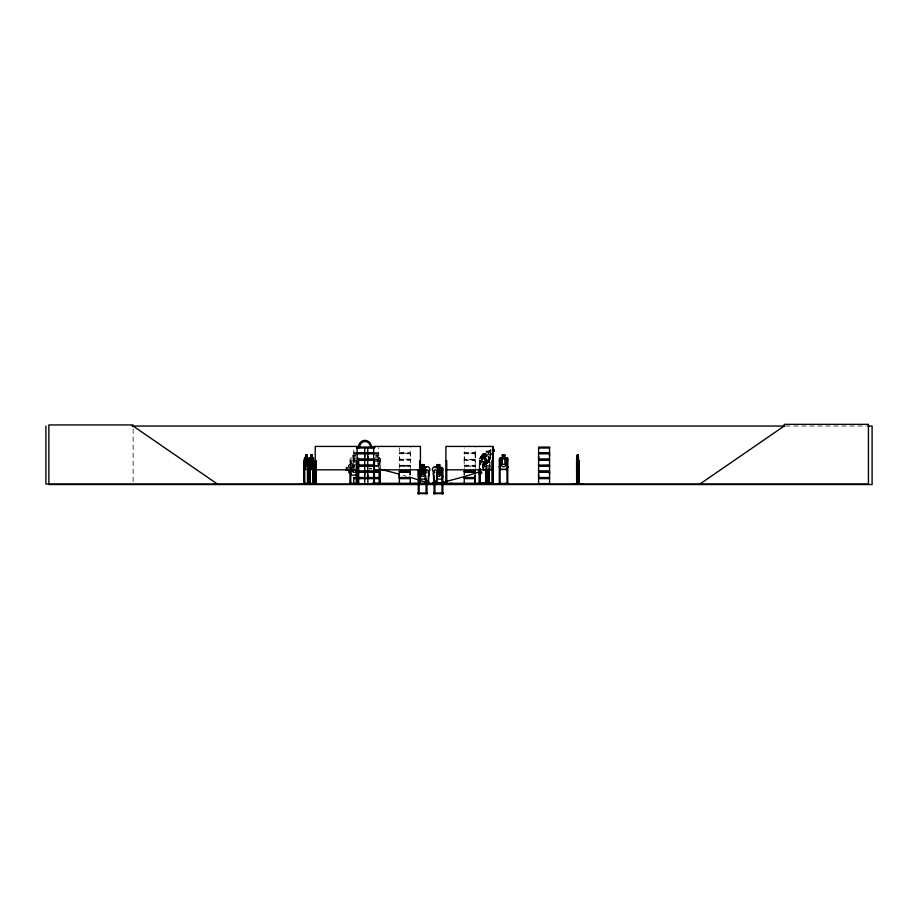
<?xml version="1.0" encoding="UTF-8"?>
<svg xmlns="http://www.w3.org/2000/svg" width="918" height="918" viewBox="0 0 918 918"><rect width="100%" height="100%" fill="white"/><g stroke="black" fill="none" stroke-linecap="round" stroke-linejoin="round"><path stroke-width="0.69" stroke-dasharray="4.59 3.44" d="M353.82 456.453C354.818 464.118 351.25 451.484 355.358 453.389M378.698 456.453L378.824 453.136L374.67 453.056M399.341 456.453L399.341 459.172L399.33 453.767L410.277 453.767L410.38 459.826L399.25 459.849L399.341 468.65M410.266 456.453L410.392 453.136L399.25 453.056L399.341 447.823M464.267 456.453L464.267 459.172L464.187 453.423L475.283 453.389L475.191 449.04M475.26 453.423L475.191 471.083M355.358 453.056L353.694 453.102L353.82 447.823M410.266 471.083L410.369 459.849M475.272 453.056L464.141 453.102L464.267 447.823M464.267 452.712L475.203 452.677L475.203 447.502M475.272 459.516L464.141 459.562L475.203 459.138L475.191 453.733M482.719 467.87L483.648 467.836M482.811 467.732L483.924 468.203M353.809 452.746L355.415 452.677M354.543 459.138L353.682 459.654L353.82 468.65M399.238 453.079L399.33 453.699M410.277 459.138L399.33 459.138L399.238 459.826M464.141 459.562L464.267 468.65M410.289 465.896L399.215 465.782L410.289 465.69M399.307 465.633L410.289 465.415M475.26 465.885L464.244 465.896M485.886 455.867L487.642 455.821L488.732 456.762C489.753 462.764 492.714 469.109 483.35 466.183M484.165 454.18L490.51 453.928L491.337 454.972M374.67 459.516L378.813 459.562L378.698 471.083M484.153 454.008L483.396 454.995L483.591 469.385M475.203 460.056L464.187 459.872M491.027 450.084A8.17 2.628 86.7 0 0 490.797 450.772L489.673 451.622L489.856 450.83A8.17 2.628 86.7 0 1 490.946 448.776M353.705 459.597L354.474 459.516M379.409 469.477L380.213 466.619L380.201 458.885L379.329 457.864L377.849 457.864L377.906 454.995L375.565 454.995M483.453 462.775L484.693 459.792L482.466 456.843L485.106 459.207C485.289 455.294 488.881 456.739 485.794 459.803L488.135 462.856L485.358 460.354C485.358 463.911 481.732 461.995 484.314 465.575L490.602 465.541M485.461 469.385L486.322 466.619M354.233 461.743L354.187 461.364M378.801 459.826L374.67 459.849M410.38 453.366L399.261 453.389M378.755 453.481L374.67 453.389M487.274 463.659L488.227 461.593L487.343 456.774L485.84 455.913L485.438 453.251L482.753 453.262L483.201 455.89L481.411 455.856L480.688 456.831L481.973 463.751L483.27 466.31L489.592 466.241M403.954 466.218L405.653 466.218M468.88 466.218L470.578 466.218M479.265 467.526L479.253 458.897L480.045 457.864M480.688 456.831L482.053 463.739M481.376 455.902L487.642 455.821M489.994 463.177L488.858 456.59L488.124 456.59L489.994 467.055M483.258 469.683L480.906 456.636L481.64 456.636L483.74 468.387M481.64 456.636L480.803 456.774M489.26 454.835L491.428 453.331L489.26 454.835L489.191 450.589L490.132 450.531L490.614 451.564M350.068 464.508L350.986 463.475L353.04 463.567L351.605 464.531L351.605 469.901M348.737 467.136L348.737 465.174L349.712 464.256L356.723 464.256M483.901 455.087L481.663 455.087L481.721 457.967L480.493 458.92L480.493 464.301L481.663 466.596L483.843 466.596L485.014 464.301L485.014 458.92L483.843 457.967L483.981 454.995M483.338 455.936L482.157 456.797L483.052 461.616L484.773 463.682L487.515 463.762M486.104 453.951L484.819 455.018L484.853 460.388L486.196 462.683L488.697 462.672L490.028 460.354L490.005 454.984L488.651 454.031L488.766 451.059L486.047 451.071L486.196 454.043M354.555 466.757L352.661 467.973C349.712 464.37 348.071 467.469 352.064 468.536M490.476 453.389L490.005 452.344L490.946 452.299A7 2.249 86.7 0 1 491.107 451.622M483.384 467.308L484.153 467.308M485.335 453.377L482.834 453.389L483.304 455.971M483.396 455.007L484.245 455.007L484.314 468.077L484.13 455.007M490.625 454.961L490.763 460.193L490.625 454.961L491.474 454.961L490.476 453.928M488.032 456.728L488.766 456.728M490.602 467.859L484.394 467.893M487.722 468.18L490.246 468.169M785.59 426.044L866.431 426.044M374.647 452.677L378.709 452.677L378.709 447.502M399.33 452.677L410.277 452.677L410.277 447.502M353.809 453.767L355.415 453.767M374.647 453.767L378.709 453.767L378.813 459.562M464.256 453.767L475.203 453.767M488.743 453.94L488.732 451.059M355.828 454.995L352.948 454.995L352.948 457.864L350.986 457.864L350.068 458.897L350.068 469.649M484.245 455.007L481.583 454.995L481.663 457.967M355.725 455.087L353.04 455.087L353.04 457.967L351.605 458.92L351.605 464.301L353.04 466.596M375.634 455.087L377.837 455.087L377.78 457.967L378.973 458.92L378.973 464.301L377.837 466.596L375.691 466.596M479.988 457.864L481.64 457.864M483.924 457.864L485.496 457.864M355.725 457.967L351.032 457.967L350.16 458.931L350.16 468.375M379.363 457.967L375.691 457.967L375.623 454.995M480.034 457.967L485.461 457.967L486.184 458.92L486.414 467.526M355.725 458.92L353.04 458.92L353.04 464.301M379.306 457.967L380.201 458.885M374.647 459.138L378.709 459.138M399.261 459.516L410.38 459.562M353.74 459.872L354.474 459.849M353.809 460.216L354.543 460.216M375.967 460.216L380.201 460.262M399.33 460.216L410.277 460.216M464.256 460.216L475.203 460.216L475.203 468.49M355.828 460.595L352.948 460.595L352.948 463.475M350.01 460.641L350.802 460.641L350.802 467.526M353.04 460.687L355.725 460.687M380.052 460.641L379.237 460.641L379.237 467.526M479.265 460.641L480.08 460.641L480.08 467.526M486.414 460.641L485.599 460.641L485.599 467.526M355.243 461.169L353.522 461.169L353.522 462.133L355.243 462.133M374.452 461.616L380.213 461.616M348.737 465.174L348.863 469.924M354.991 465.151L352.248 465.151L352.374 464.359M353.82 465.265L354.566 465.265M375.955 465.265L378.698 465.265M399.341 465.265L410.266 465.265M464.267 465.265L475.191 465.265M353.797 465.415L354.532 465.403M375.978 465.415L378.824 465.782L375.978 465.896M464.244 465.403L475.306 465.724M353.797 465.633L354.555 465.633M375.955 465.633L378.721 465.69M464.244 465.69L475.203 465.69M354.612 465.793L349.735 465.793L348.863 467.239L346.12 467.136L346.12 470.016M353.82 466.218L354.566 466.218M375.955 466.218L378.698 466.218M399.341 466.218L410.266 466.218M464.267 466.218L475.191 466.218M479.311 466.619L480.022 469.477M349.735 467.239L354.612 467.239M368.99 468.432L371.641 468.432M368.99 468.926L371.641 468.926M485.438 457.864L486.322 458.885L486.242 467.526M353.786 467.813C349.976 464.508 353.373 462.787 354.348 467.159M489.191 450.589L489.673 451.622M483.556 462.695L484.371 465.472M488.858 456.59L490.086 463.039M488.124 456.59L490.097 466.918M480.906 456.636L483.361 469.546M488.651 456.808L489.914 463.693M490.132 450.531L490.201 454.777M485.771 460.641L485.771 467.526M479.907 460.641L479.907 467.526M479.437 460.641L479.437 467.526M380.121 458.92L380.052 467.526M379.868 460.641L379.868 467.526M379.421 460.641L379.421 467.526M377.837 464.301L377.837 458.92L375.691 458.92L375.691 460.262M353.04 464.531L353.04 469.901M347.555 469.442L347.555 467.71L346.683 467.71L346.683 469.442M133.133 428.867L133.133 482.627M403.025 475.26A417.759 299.302 7.9 0 1 406.307 476.212M490.005 452.344A7 2.249 86.7 0 1 491.096 449.912M488.192 451.633L486.586 451.645L486.597 452.608L488.204 452.597L488.192 451.633M484.991 453.767L483.384 453.779L483.545 454.639L485.152 454.628L484.991 453.767M488.663 454.995L486.161 455.007L486.184 460.377L488.686 460.366L488.663 454.995M486.001 456.774L483.499 456.797L484.383 461.616L486.884 461.593L486.001 456.774M355.243 455.569L353.522 455.569L353.522 456.521L355.243 456.521L355.243 455.569M377.447 455.569L376.082 455.569L376.082 456.521L377.447 456.521L377.447 455.569M483.453 455.569L482.053 455.569L482.053 456.521L483.453 456.521L483.453 455.569M483.843 458.92L481.663 458.92L481.663 464.301L483.843 464.301L483.843 458.92M350.733 468.455L350.16 466.596L350.665 468.524"/><path stroke-width="1.38" d="M364.733 474.847L364.733 472.162L364.733 477.544M364.733 456.453L364.733 453.767M367.774 474.847L367.774 477.544L367.762 472.162M367.774 456.453L367.774 459.138L367.762 453.767M410.277 477.532L399.33 477.532L399.341 474.847M410.266 472.162L410.266 474.847L410.277 472.162L399.33 472.162L399.33 477.532M538.602 477.532L538.602 472.162L549.549 472.162L549.538 477.544L538.602 477.532L538.614 474.847M538.602 459.138L538.602 453.767L549.549 453.767L549.538 459.138L538.602 459.138L538.614 456.453M549.538 474.847L549.538 472.162M549.538 456.453L549.538 453.767M497.453 484.015L483.947 483.981M578.489 469.477L578.719 466.596L578.581 469.477L576.814 469.477M572.43 484.015L583.343 484.015M399.25 483.97L410.289 483.797L410.266 478.622L399.33 478.622L399.433 484.038M307.679 469.385L307.702 457.864M307.714 469.477L308.196 466.596M313.027 469.477L313.474 466.619M313.554 466.619L313.118 469.477L310.02 469.477M313.359 483.591L313.554 458.885L312.189 457.864M299.956 484.015L317.284 483.958M492.564 450.268A7 2.249 86.7 0 1 492.84 450.681L494.068 451.163L493.93 449.625A8.17 2.628 86.7 0 0 492.553 448.466M576.619 458.931L576.917 457.864M479.85 472.219C480.975 469.729 483.27 474.25 480.481 473.367M442.866 476.247L441.971 479.104L436.566 479.104M476.649 483.958L481.778 483.958M481.789 483.591L464.267 483.66M357.71 469.477L358.697 466.619M357.641 474.985L358.605 472.208M358.709 472.219L357.71 475.088L350.951 475.088L350.16 469.649M304.397 484.038L304.294 458.897L304.707 457.864L305.671 457.864M304.787 457.864L304.696 469.477L307.794 469.477M310.135 457.864L309.745 458.931L310.032 457.864L311.053 457.864M498.336 483.958L500.023 483.958M433.571 493.643L443.279 493.609M434.053 493.218L434.18 479.907M351.95 470.945L352.833 471.221L353.889 469.339M349.758 469.993L349.942 470.934M424.483 469.832L423.301 471.829C427.329 475.949 423.783 476.821 422.693 472.46C421.477 477.016 418.264 475.363 422.119 471.852C418.218 467.916 421.649 467.044 422.739 471.186L424.242 468.57L425.137 468.65M436.727 473.929L437.955 471.852M357.171 469.901L355.725 472.208L353.04 472.208L351.605 469.901M311.03 457.967L310.387 458.92L311.03 466.596L312.235 466.596L312.877 464.301L312.235 457.967M483.361 469.546L491.405 469.5M484.176 469.534L482.65 469.546M428.97 483.35L429.498 484.015L424.219 484.027L424.621 483.35M425.711 484.015L426.216 484.038M428.316 483.579L428.545 482.765L428.04 484.038M425.688 483.82L428.913 483.66M428.603 484.027L428.063 483.66C428.27 485.886 429.934 479.965 428.832 483.35M432.562 484.027L432.998 483.66M433.48 483.35L433.112 482.134L432.906 484.027M433.124 484.015L437.76 484.015M433.675 484.027L434.512 483.901M433.847 483.579L437.875 483.993M437.197 484.027L437.496 482.134M538.602 465.403L538.614 460.216L549.549 460.216L549.549 465.403L538.568 465.621M538.602 483.797L538.602 478.622L549.549 478.622L549.549 483.797L538.568 484.027M699.906 484.038L784.179 426.044L784.179 424.334L868.439 424.334L868.439 484.038L45.9 484.038L45.9 426.044M419.916 468.547L421.362 467.595L426.101 467.491M427.616 484.038L428.855 484.027M428.281 483.832L428.901 484.038M433.984 484.038L434.57 483.901M434.558 484.038L433.789 484.038M436.119 483.901L436.704 484.038M436.727 483.786L436.899 482.765L437.243 484.038M417.736 493.62L427.513 493.62M493.31 450.302L494.251 450.245M436.463 475.329L438.529 472.46C439.619 476.821 443.176 475.949 439.148 471.829C442.602 468.639 439.825 466.746 438.586 471.186L437.611 469.488M132.054 426.044L784.615 426.044M867.797 426.044L872.1 426.044L872.1 484.532L48.861 484.532L48.861 424.942L133.133 424.942L133.133 426.044L217.394 484.038M356.54 447.284L374.659 447.284M538.591 447.284L549.561 447.284M356.54 447.502L374.659 447.479M356.551 447.823L374.647 447.823M538.614 447.823L549.538 447.823M356.54 452.677L374.647 452.677M356.505 453.056L373.236 453.056M538.522 453.056L549.618 453.056M356.505 453.389L373.236 453.389M538.522 453.389L549.618 453.389M356.54 453.767L374.647 453.767M305.579 454.995L306.956 454.995L307.553 458.92L306.91 466.596L305.717 466.596L305.074 464.301L305.671 454.995M310.904 457.864L310.904 454.995L312.269 454.995L312.269 457.864M577.307 454.995L578.122 454.995L578.351 464.301L577.996 466.596L577.33 466.596L577.399 454.995L576.596 458.897L576.653 484.038M305.625 455.087L306.91 455.087M310.95 455.087L312.235 455.087M502.272 455.087L504.923 455.087M577.33 455.087L578.088 455.087M306.692 455.569L305.923 455.569L305.923 456.521L306.692 456.521M577.456 455.569L577.456 456.521M306.864 457.864L307.782 457.864M502.192 457.864L500.253 457.864L499.346 458.897L499.289 484.038M504.992 457.864L506.839 457.864L507.838 458.885L507.723 484.038M304.73 457.967L307.771 457.967M310.043 457.967L313.084 457.967M500.287 457.967L506.805 457.967M576.837 457.967L578.569 457.967M308.241 458.885L308.15 484.038M309.618 458.897L309.733 484.038M311.03 458.92L312.235 458.92L312.235 464.301L311.03 464.301M313.474 458.885L313.015 457.864M357.859 459.138L374.647 459.138M359.271 459.516L373.236 459.516M538.522 459.516L549.618 459.516M359.271 459.849L373.236 459.849M538.522 459.849L549.618 459.849M357.859 460.216L374.647 460.216M307.484 460.641L308.104 460.641M313.405 460.641L313.141 484.038M357.102 460.641L356.253 460.641L356.31 484.038M358.605 460.641L357.813 460.641L357.905 484.038M373.637 460.641L374.429 460.641L374.418 484.038L374.337 483.189M420.433 460.641L419.641 460.641L419.549 484.038M445.896 460.641L446.699 460.641L446.779 484.038M492.691 460.641L491.899 460.641L491.991 484.038M493.218 460.641L492.817 484.038M499.312 460.641L500.149 460.641M507.803 460.641L506.966 460.641L507.023 484.038M576.676 460.641L576.894 484.038L576.974 468.903M357.859 465.265L374.647 465.265M538.614 465.265L549.538 465.265M357.859 465.415L374.659 465.403M357.859 465.69L374.659 465.633M538.591 465.69L549.561 465.633M357.859 465.896L374.659 465.896M358.881 466.126L359.672 466.126M372.834 466.126L373.626 466.126M543.674 466.126L544.466 466.126M357.859 466.218L374.647 466.218M538.614 466.218L549.538 466.218M304.294 466.619L304.776 469.477M309.618 466.619L310.123 469.477M576.596 466.619L576.906 469.477M435.247 467.491L441.948 467.491L442.866 468.524L442.832 493.666M437.197 468.547L439.883 468.547L439.883 473.929L437.197 473.929L437.197 471.232M304.73 469.385L307.771 469.385M310.043 469.385L313.084 469.385M576.837 469.385L578.569 469.385M500.218 469.477L506.874 469.477L507.838 466.619L506.782 469.385L500.287 469.385L499.438 466.596M315.23 469.821L357.102 469.821M373.637 469.821L420.433 469.821M445.907 469.821L492.691 469.821M346.12 470.016L348.771 470.016M442.763 470.268L441.971 470.268L442.063 493.666M357.859 471.083L378.709 471.083M399.33 471.083L410.277 471.083M464.256 471.083L475.203 471.083M359.271 471.462L378.778 471.462M399.261 471.462L410.357 471.462M464.175 471.462L475.272 471.462M538.522 471.462L549.618 471.462M348.737 470.016L348.737 471.875L348.817 469.924L349.735 471.359M359.271 471.795L378.778 471.795M399.261 471.795L410.357 471.795M464.175 471.795L475.272 471.795M538.522 471.795L549.618 471.795M357.859 472.162L378.709 472.162M475.203 472.162L464.256 472.162L464.267 474.847M349.655 472.896L348.737 471.875M437.197 476.224L439.883 476.224L441.329 473.929L441.329 468.547L439.883 467.595L439.986 464.623L437.106 464.623L437.106 467.491M353.809 477.532L378.709 477.532M464.256 477.532L475.203 477.532L475.203 474.847L475.191 477.544M353.728 477.911L378.778 477.911M399.261 477.911L410.357 477.911M464.175 477.911L475.272 477.911M538.522 477.911L549.618 477.911M353.728 478.244L378.778 478.244M399.261 478.244L410.357 478.244M464.175 478.244L475.272 478.244M538.522 478.244L549.618 478.244M378.709 478.622L353.809 478.622L353.809 483.797L382.806 483.981M475.203 478.622L464.256 478.622L464.256 483.797L475.203 483.809L475.203 478.622L475.122 484.038M426.136 479.104L419.377 479.104L418.39 476.247L418.39 469.798M424.77 482.134L425.137 483.35M425.837 482.765L425.631 484.015M434.191 482.765L434.042 483.82L433.135 483.66M425.504 482.914L428.431 482.914L429.039 471.634A2.926 2.926 0 0 0 429.039 467.503A2.926 2.926 0 0 0 424.896 467.503A2.926 2.926 0 0 0 424.896 471.634L425.504 482.914M434.203 483.109L436.394 483.155L436.796 475.639A1.951 1.951 0 0 0 436.394 472.563C438.173 468.731 432.665 468.731 434.444 472.563A1.951 1.951 0 0 0 434.042 475.639L434.444 483.155M303.927 483.189L304.707 483.189M308.184 483.189L307.415 483.189L307.438 484.038M309.274 483.189L310.043 483.189M312.717 483.189L313.486 483.189M315.012 483.189L316.021 483.189M349.919 483.189L350.894 483.189L350.894 484.038M357.182 483.189L356.173 483.189L356.173 484.038M358.697 483.189L357.722 483.189L357.722 484.038M493.345 483.316L372.708 483.316L372.708 484.038M576.607 483.189L577.238 483.189M578.547 483.189L579.166 483.189M304.397 483.43L307.714 483.43M309.733 483.43L313.015 483.43M350.894 483.43L357.722 483.43M373.764 483.43L379.352 483.43M479.976 483.43L493.368 483.465M500.184 483.43L506.943 483.43M576.894 483.43L578.879 483.43M353.82 483.66L382.714 484.038M410.266 483.66L397.287 484.038M452.758 483.556L449.648 484.038M483.843 484.038L497.441 484.038M500.103 483.556L498.417 484.038M507.069 483.568L508.71 484.038M538.614 483.66L549.538 483.66M508.79 483.958L507.138 483.981M418.241 492.817L419.216 492.817L419.216 493.666M426.044 492.817L427.019 492.817L427.042 493.666L426.927 482.661M434.076 492.817L435.063 492.817L435.063 493.666M442.855 492.817L441.879 492.817L441.879 493.666M419.216 493.058L426.044 493.058M435.052 493.058L441.879 493.058M426.009 484.038L425.447 483.579M367.705 465.61L367.774 460.216M425.482 468.547L424.047 467.595L424.047 464.715M437.129 484.015L436.073 484.004L436.876 484.027M357.687 457.864L358.697 458.885L358.697 484.038M357.687 463.475L358.709 464.485M357.641 463.567L358.605 464.531M506.828 457.864L507.826 458.885M441.902 467.595L442.763 468.559M354.91 469.339L355.977 471.221L356.827 470.945M494.068 451.163L493.792 450.623A7 2.249 86.7 0 0 492.61 449.636M350.16 472.208L351.032 474.985M499.346 466.619L500.241 469.477M578.489 457.864L578.742 484.038M493.207 482.994L481.732 483.017L481.835 484.038M583.228 484.038L572.557 484.038M579.166 484.038L579.097 460.641L578.592 484.038M578.902 460.641L578.879 484.038M578.019 454.995L577.996 457.967M577.17 468.903L577.192 484.038M507.895 484.038L507.895 483.189L506.874 483.189L506.874 484.038M507.643 483.189L507.643 484.038M507.126 483.189L507.138 484.038M500.241 484.038L500.241 483.189L499.231 483.189L499.231 484.038M500.092 460.641L500.103 484.038M499.989 483.189L500 484.038M499.484 483.189L499.484 484.038M493.207 446.423L493.218 484.038M492.759 484.038L492.691 446.423L445.907 446.423L445.827 484.038M491.807 483.189L491.807 484.038M489.145 469.419L488.961 484.038L488.824 469.419M488.674 469.419L488.674 484.038M488.479 469.419L488.445 484.038M488.319 469.419L488.238 484.038M488.112 469.419L488.089 484.038M486.701 469.396L486.701 484.027M486.563 469.396L486.494 484.038M486.414 468.903L486.402 484.038M486.242 468.903L486.242 484.038M486.035 469.396L485.897 484.038M485.771 468.903L485.874 484.038M485.599 468.903L485.702 484.038M480.08 468.903L479.976 484.038M479.907 468.903L479.781 484.038M479.437 468.903L479.54 484.038M479.265 468.903L479.288 484.038L479.185 483.189M463.957 484.038L453.331 484.038M451.484 483.316L451.484 484.038M450.279 483.316L450.279 484.038M446.596 483.189L446.596 484.038M445.999 483.189L445.999 484.038M444.117 483.316L444.117 484.038M442.671 492.817L442.671 493.666M437.197 464.715L437.197 467.595M436.004 480.791L436.004 483.35L434.673 483.419L434.662 480.791M435.878 483.579L435.878 481.87L434.983 481.87L434.868 493.666M434.26 492.817L434.26 493.666M427.65 480.791L427.662 483.35L426.331 483.419L426.319 480.791M427.536 483.579L427.536 481.87L426.64 481.87L426.64 483.579M426.136 482.661L426.044 493.666M425.482 469.89L425.482 473.929L424.047 476.224L421.362 476.224L419.916 473.929L419.916 469.89M424.793 482.134L424.77 483.66M424.139 467.491L424.139 464.623L421.259 464.623L421.362 467.595M420.719 483.316L420.719 484.038M420.524 483.189L420.547 484.038M420.433 484.038L420.433 446.423L373.637 446.423L373.764 484.038M419.733 483.189L419.733 484.038M419.124 493.666L419.124 470.268L418.333 470.268L418.264 493.666M418.424 492.817L418.424 493.666M415.774 483.316L415.774 484.038M414.569 483.316L414.569 484.038M395.199 484.038L391.596 484.038M380.052 468.903L380.006 484.038L379.868 468.903M379.731 483.189L379.731 484.038M379.421 468.903L379.547 484.038M379.237 468.903L379.352 484.038M379.168 483.189L379.168 484.038M373.833 483.189L373.947 484.038M373.546 483.189L373.557 484.038M373.351 483.189L373.374 484.038M373.178 483.189L373.213 484.038M372.995 483.189L372.995 484.038M367.992 483.556L367.762 478.622M367.762 447.502L367.774 452.677M367.762 465.896L367.774 471.083M364.744 447.502L364.733 452.677M364.744 453.767L364.733 459.138M364.744 460.216L364.744 465.403M364.744 465.896L364.733 471.083M364.733 478.622L364.744 483.797M358.513 483.189L358.513 484.038M356.964 460.641L356.964 484.038L357.102 446.423L315.23 446.423L315.138 484.038L315.092 460.641L315.941 460.641L316.021 484.038M356.517 483.189L356.494 484.038M350.802 468.903L350.71 484.038M350.01 468.903L349.919 484.038M317.249 484.038L300.175 484.038M315.803 460.641L315.803 484.038M315.677 483.189L315.677 484.038M315.333 483.189L315.344 484.038M312.786 466.149L312.74 484.038M312.189 454.995L312.143 457.967M310.984 454.995L311.053 469.477M310.009 484.038L309.974 460.641L309.355 460.641L309.377 484.038M307.874 483.189L308.023 484.038M307.76 460.641L307.714 484.038M307.484 467.526L307.484 484.038M306.864 454.995L306.819 457.967M304.673 484.038L304.627 460.641L304.007 460.641L304.007 484.038M380.97 469.454A417.759 299.302 7.9 0 1 398.641 474.032M409.577 477.176A417.759 299.302 7.9 0 1 424.724 481.916M480.252 471.611A143.931 38.659 -21 0 1 436.773 483.579M358.284 447.697A7.367 6.701 -90 0 1 364.974 440.319A7.367 6.701 -90 0 1 371.675 447.697M359.5 447.697A6.151 5.588 -90 0 1 365.089 441.535A6.151 5.588 -90 0 1 370.677 447.697M479.219 472.977C480.848 476.878 482.042 470.326 479.219 472.977M428.454 475.639L428.052 483.155L426.101 483.155L425.7 475.639A1.951 1.951 0 0 1 426.101 472.563C424.323 468.731 429.831 468.731 428.052 472.563A1.951 1.951 0 0 1 428.454 475.639M437.381 471.634L436.773 482.914L433.858 482.914L433.25 471.634A2.926 2.926 0 0 1 433.25 467.503A2.926 2.926 0 0 1 437.381 467.503A2.926 2.926 0 0 1 437.381 471.634M506.311 464.301L504.9 466.596L502.272 466.596L500.849 464.301L500.849 458.92L502.272 457.967L502.169 454.995L505.015 454.995L504.9 457.967L506.311 458.92L506.311 464.301M436.153 483.786L436.899 483.889L436.153 483.786M549.561 447.502L538.591 447.502L538.614 452.677L549.549 452.677L549.549 447.502M312.017 455.569L311.248 455.569L311.248 456.521L312.017 456.521L312.017 455.569M504.43 455.569L502.743 455.569L502.743 456.521L504.43 456.521L504.43 455.569M306.91 458.92L305.717 458.92L305.717 464.301L306.91 464.301L306.91 458.92M504.9 458.92L502.272 458.92L502.272 464.301L504.9 464.301L504.9 458.92M577.996 458.92L577.33 458.92L577.33 464.301L577.996 464.301L577.996 458.92M423.565 465.196L421.844 465.196L421.844 466.149L423.565 466.149L423.565 465.196M439.412 465.196L437.679 465.196L437.679 466.149L439.412 466.149L439.412 465.196M549.561 465.874L538.591 465.885L538.614 471.083L549.549 471.083L549.549 465.896M424.047 468.547L421.362 468.547L421.362 473.929L424.047 473.929L424.047 468.547"/></g></svg>
